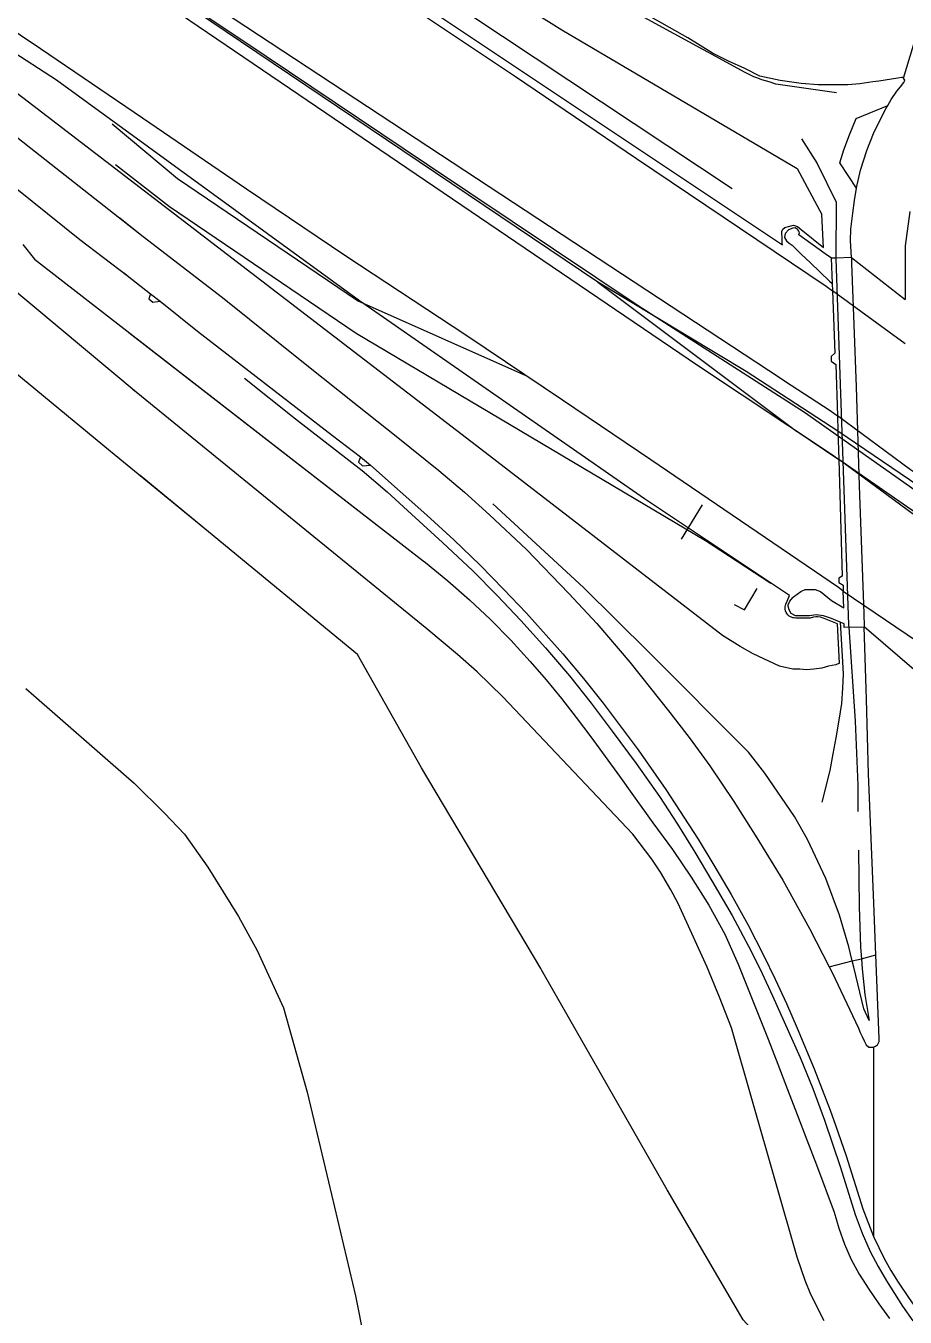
# Model space of a CAD drawing. Header units: millimetres. Extents: x 111502 to 977541, y 8702 to 1044108.
# Drawn here: x 975277.8 to 975398.2, y 476211.1 to 476387.9 of the extents above; entities that cross this region are included whole.
import ezdxf

# ---------------------------------------------------------------- set-up
doc = ezdxf.new("R2010")
doc.units = ezdxf.units.MM
doc.header["$LTSCALE"] = 0.25
doc.layers.add('X HVSS Site Background', color=8, linetype='Continuous')

# ---------------------------------------------------------------- blocks, each defined once
blk = doc.blocks.new('OS MAP')
at = {"layer": 'X HVSS Site Background', "flags": 128}
for points in [[(489168.9, 240752), (489167.1, 240755.6), (489167.1, 240755.6), (489166.3, 240757.5), (489166.3, 240757.5), (489165.2, 240760.7), (489165.2, 240760.7), (489156.2, 240792.1), (489156.2, 240792.1), (489154.6, 240796.3), (489154.6, 240796.3), (489152.9, 240800.4), (489152.9, 240800.4), (489148.9, 240809.1), (489148.9, 240809.1), (489147.9, 240811), (489147.9, 240811), (489146.5, 240813.4), (489146.5, 240813.4), (489145.3, 240815.2), (489145.3, 240815.2), (489142.7, 240818.6), (489142.7, 240818.6), (489127.4, 240834.8), (489127.4, 240834.8), (489124.9, 240837.4), (489124.9, 240837.4), (489121.4, 240840.8), (489121.4, 240840.8), (489118.7, 240843.2), (489118.7, 240843.2), (489114.5, 240846.7), (489114.5, 240846.7), (489074.7, 240879.1), (489074.7, 240879.1), (489046.1, 240902.95)], [(489059.2, 240899.3), (489060.8, 240897.3), (489060.8, 240897.3), (489114, 240856), (489114, 240856), (489114.34, 240855.79), (489114.34, 240855.79), (489117.39, 240853.28), (489117.39, 240853.28), (489120.36, 240850.68), (489120.36, 240850.68), (489123.23, 240847.97), (489123.23, 240847.97), (489126.01, 240845.16), (489126.01, 240845.16), (489128.68, 240842.25), (489128.68, 240842.25), (489130.83, 240839.73), (489130.83, 240839.73), (489132.93, 240837.16), (489132.93, 240837.16), (489134.97, 240834.55), (489134.97, 240834.55), (489136.98, 240831.91), (489136.98, 240831.91), (489138.94, 240829.24), (489138.94, 240829.24), (489140.89, 240826.55), (489140.89, 240826.55), (489142.82, 240823.85), (489142.82, 240823.85), (489145.47, 240820.17), (489145.47, 240820.17), (489148.13, 240816.48), (489148.13, 240816.48), (489150.7, 240812.72), (489150.7, 240812.72), (489153.12, 240808.89), (489153.12, 240808.89), (489155.3, 240804.93), (489155.3, 240804.93), (489157.15, 240800.81), (489157.15, 240800.81), (489158.51, 240797.39), (489158.51, 240797.39), (489159.87, 240793.96), (489159.87, 240793.96), (489161.22, 240790.53), (489161.22, 240790.53), (489162.57, 240787.1), (489162.57, 240787.1), (489163.91, 240783.66), (489163.91, 240783.66), (489165.23, 240780.22), (489165.23, 240780.22), (489166.55, 240776.78), (489166.55, 240776.78), (489167.85, 240773.33), (489167.85, 240773.33), (489170.28, 240766.86), (489170.28, 240766.86), (489170.91, 240764.66), (489170.91, 240764.66), (489171.69, 240762.49), (489171.69, 240762.49), (489172.62, 240760.39), (489172.62, 240760.39), (489173.71, 240758.38), (489173.71, 240758.38), (489175.02, 240756.31), (489175.02, 240756.31), (489176.41, 240754.3), (489176.41, 240754.3), (489177.84, 240752.31)], [(489059.59, 240838.56), (489074.42, 240825.57), (489074.42, 240825.57), (489078.58, 240821.47), (489078.58, 240821.47), (489081.35, 240818.59), (489081.35, 240818.59), (489084.52, 240814.06), (489084.52, 240814.06), (489088.71, 240807.31), (489088.71, 240807.31), (489091.28, 240802.68), (489091.28, 240802.68), (489094.89, 240794.83), (489094.89, 240794.83), (489098.13, 240783.28), (489098.13, 240783.28), (489101.06, 240771.03), (489101.06, 240771.03), (489104.74, 240755.39), (489104.74, 240755.39), (489107.05, 240743.7)], [(489164.85, 240744.43), (489157.8, 240752.1), (489157.8, 240752.1), (489147.4, 240769.9), (489147.4, 240769.9), (489130.25, 240799.95), (489130.25, 240799.95), (489130.1, 240800.2), (489130.1, 240800.2), (489113.8, 240827.7), (489113.8, 240827.7), (489105, 240843.2), (489105, 240843.2), (489084.6, 240860), (489084.6, 240860), (489071.2, 240871), (489071.2, 240871), (489041.8, 240895.2)], [(488959.93, 241015.33), (488970.02, 241008.49), (488970.02, 241008.49), (488982.55, 241000), (488982.55, 241000), (489000, 240988.15), (489000, 240988.15), (489162.9, 240881.05), (489162.9, 240881.05), (489163.5, 240880.65), (489163.5, 240880.65), (489169.75, 240876.6), (489169.75, 240876.6), (489170.72, 240875.88)], [(488996.26, 240988.09), (489000, 240985.7), (489000, 240985.7), (489151.55, 240882.8), (489151.55, 240882.8), (489170.05, 240870.5), (489170.05, 240870.5), (489170.9, 240869.88)], [(489079.3, 240955.25), (489163.2, 240899.25), (489163.2, 240899.25), (489163.22, 240899.35), (489163.22, 240899.35), (489163.16, 240899.36), (489163.16, 240899.36), (489163.16, 240900.36), (489163.16, 240900.36), (489163.13, 240900.73), (489163.13, 240900.73), (489163.11, 240901.1), (489163.11, 240901.1), (489163.24, 240901.42), (489163.24, 240901.42), (489163.53, 240901.63), (489163.53, 240901.63), (489164.22, 240901.84), (489164.22, 240901.84), (489164.69, 240901.94), (489164.69, 240901.94), (489165.27, 240901.78), (489165.27, 240901.78), (489165.75, 240901.36), (489165.75, 240901.36), (489168.81, 240898.88), (489168.81, 240898.88), (489168.6, 240903.4)], [(489055.38, 240977.82), (489093.6, 240953.3), (489093.6, 240953.3), (489133, 240928.7), (489133, 240928.7), (489165.2, 240909.7), (489165.2, 240909.7), (489168.6, 240903.4)], [(489171.53, 240851.88), (489170.85, 240852.35), (489170.85, 240852.35), (489145.2, 240869.85), (489145.2, 240869.85), (489133.1, 240878), (489133.1, 240878), (489120, 240886.8), (489120, 240886.8), (489103.4, 240897.7), (489103.4, 240897.7), (489089.8, 240906.9), (489089.8, 240906.9), (489075.6, 240916.6), (489075.6, 240916.6), (489061.6, 240926.1), (489061.6, 240926.1), (489047.8, 240935.4)], [(489054.04, 240971.49), (489054.9, 240970.9), (489054.9, 240970.9), (489074.7, 240957.4), (489074.7, 240957.4), (489092.7, 240945.1), (489092.7, 240945.1), (489110.1, 240933.4), (489110.1, 240933.4), (489126.5, 240922.4), (489126.5, 240922.4), (489143.2, 240911.1), (489143.2, 240911.1), (489169.2, 240893.6), (489169.2, 240893.6), (489170.03, 240892.99)], [(489048.85, 240921.55), (489060.3, 240912.5), (489060.3, 240912.5), (489075.68, 240900.43), (489075.68, 240900.43), (489086.54, 240892.04), (489086.54, 240892.04), (489097.85, 240882.99), (489097.85, 240882.99), (489105.02, 240877.28), (489105.02, 240877.28), (489110.32, 240873.09), (489110.32, 240873.09), (489116.13, 240868.39), (489116.13, 240868.39), (489119.65, 240865.39), (489119.65, 240865.39), (489123.1, 240862.32), (489123.1, 240862.32), (489128.15, 240857.57), (489128.15, 240857.57), (489133.96, 240851.56), (489133.96, 240851.56), (489137.79, 240847.42), (489137.79, 240847.42), (489142.29, 240842.16), (489142.29, 240842.16), (489147.79, 240835.24), (489147.79, 240835.24), (489150.57, 240831.64), (489150.57, 240831.64), (489153.25, 240827.96), (489153.25, 240827.96), (489156.54, 240823.08), (489156.54, 240823.08), (489159.71, 240818.11), (489159.71, 240818.11), (489163.24, 240812.3), (489163.24, 240812.3), (489166.88, 240805.68), (489166.88, 240805.68), (489169.61, 240800.44)], [(489051.8, 240912.2), (489067, 240900), (489067, 240900), (489073.5, 240895.08), (489073.5, 240895.08), (489076.69, 240892.55), (489076.69, 240892.55), (489076.43, 240891.89), (489076.43, 240891.89), (489076.99, 240891.44), (489076.99, 240891.44), (489078, 240891.54), (489078, 240891.54), (489083.1, 240887.44), (489083.1, 240887.44), (489101.58, 240873.19), (489101.58, 240873.19), (489105.42, 240870.26), (489105.42, 240870.26), (489105.17, 240869.5), (489105.17, 240869.5), (489105.72, 240869), (489105.72, 240869), (489106.79, 240869.1), (489106.79, 240869.1), (489114.51, 240862.28), (489114.51, 240862.28), (489118.22, 240858.89), (489118.22, 240858.89), (489121.83, 240855.4), (489121.83, 240855.4), (489125.02, 240852.15), (489125.02, 240852.15), (489128.15, 240848.84), (489128.15, 240848.84), (489133.15, 240843.28), (489133.15, 240843.28), (489135.94, 240839.92), (489135.94, 240839.92), (489138.65, 240836.51), (489138.65, 240836.51), (489143.45, 240830.14), (489143.45, 240830.14), (489147.23, 240824.73), (489147.23, 240824.73), (489151.68, 240817.91), (489151.68, 240817.91), (489153.96, 240814.15), (489153.96, 240814.15), (489156.17, 240810.33), (489156.17, 240810.33), (489158.45, 240806.22), (489158.45, 240806.22), (489160.61, 240802.05), (489160.61, 240802.05), (489162.21, 240798.75), (489162.21, 240798.75), (489163.73, 240795.4), (489163.73, 240795.4), (489165.21, 240792.04), (489165.21, 240792.04), (489167.55, 240786.47), (489167.55, 240786.47), (489169.75, 240780.83), (489169.75, 240780.83), (489170.46, 240778.75), (489170.46, 240778.75), (489171.92, 240774.55), (489171.92, 240774.55), (489174.19, 240767.33), (489174.19, 240767.33), (489175.66, 240763.54)], [(489171, 240842), (489170.5, 240841.8), (489170.5, 240841.8), (489169.5, 240841.6), (489169.5, 240841.6), (489168.6, 240841.3), (489168.6, 240841.3), (489167.5, 240841.2), (489167.5, 240841.2), (489166.5, 240841.1), (489166.5, 240841.1), (489165.6, 240841.2), (489165.6, 240841.2), (489164.6, 240841.2), (489164.6, 240841.2), (489162.8, 240841.6), (489162.8, 240841.6), (489159.2, 240843.3), (489159.2, 240843.3), (489157.4, 240844.3), (489157.4, 240844.3), (489155, 240845.8), (489155, 240845.8), (489121.9, 240871.3), (489121.9, 240871.3), (489052.5, 240924.5)], [(489171, 240842), (489170.75, 240847.4), (489170.75, 240847.4), (489168.9, 240848.1), (489168.9, 240848.1), (489168.4, 240848.3), (489168.4, 240848.3), (489168, 240848.35), (489168, 240848.35), (489167.75, 240848.35), (489167.75, 240848.35), (489167.45, 240848.3), (489167.45, 240848.3), (489167, 240848.15), (489167, 240848.15), (489165.05, 240848.15), (489165.05, 240848.15), (489164.8, 240848.2), (489164.8, 240848.2), (489164.6, 240848.2), (489164.6, 240848.2), (489164.1, 240848.45), (489164.1, 240848.45), (489163.95, 240848.6), (489163.95, 240848.6), (489163.8, 240848.8), (489163.8, 240848.8), (489163.7, 240848.95), (489163.7, 240848.95), (489163.6, 240849.15), (489163.6, 240849.15), (489163.55, 240849.4), (489163.55, 240849.4), (489163.55, 240849.7), (489163.55, 240849.7), (489163.65, 240850.1), (489163.65, 240850.1), (489163.85, 240850.5), (489163.85, 240850.5), (489164.15, 240851.25), (489164.15, 240851.25), (489144.3, 240864.5), (489144.3, 240864.5), (489105.3, 240891.6), (489105.3, 240891.6), (489063.8, 240921.8), (489063.8, 240921.8), (489037.3, 240939)], [(489170.58, 240920.06), (489162.28, 240921.26), (489162.28, 240921.26), (489161.38, 240921.56), (489161.38, 240921.56), (489160.38, 240921.86), (489160.38, 240921.86), (489159.83, 240922.06), (489159.83, 240922.06), (489159.28, 240922.26), (489159.28, 240922.26), (489158.08, 240922.86), (489158.08, 240922.86), (489128.93, 240938.8)], [(489179.75, 240922.07), (489184.95, 240939.15)], [(489179.75, 240922.07), (489179.65, 240922.17), (489179.65, 240922.17), (489179.49, 240922.17), (489179.49, 240922.17), (489178.99, 240922.07), (489178.99, 240922.07), (489176.41, 240921.66), (489176.41, 240921.66), (489175.58, 240921.56), (489175.58, 240921.56), (489173.77, 240921.32), (489173.77, 240921.32), (489172.17, 240921.16), (489172.17, 240921.16), (489168.08, 240921.16), (489168.08, 240921.16), (489165.78, 240921.36), (489165.78, 240921.36), (489162.88, 240921.76), (489162.88, 240921.76), (489160.08, 240922.36), (489160.08, 240922.36), (489158.03, 240923.39), (489158.03, 240923.39), (489155.8, 240924.4), (489155.8, 240924.4), (489153.63, 240925.51), (489153.63, 240925.51), (489150.25, 240927.58), (489150.25, 240927.58), (489144.17, 240931.01)], [(489180.65, 240903.82), (489179.99, 240899.12), (489179.99, 240899.12), (489180.01, 240891.77)], [(489177.61, 240918.35), (489178.07, 240919.17), (489178.07, 240919.17), (489178.84, 240920.3), (489178.84, 240920.3), (489179.34, 240920.89), (489179.34, 240920.89), (489179.8, 240921.51), (489179.8, 240921.51), (489179.92, 240921.66), (489179.92, 240921.66), (489179.95, 240921.81), (489179.95, 240921.81), (489179.75, 240922.07)], [(489173.33, 240907.04), (489171.06, 240910.49), (489171.06, 240910.49), (489171.61, 240912.26), (489171.61, 240912.26), (489172.37, 240914.33), (489172.37, 240914.33), (489173.28, 240916.55), (489173.28, 240916.55), (489177.61, 240918.35)], [(489173.33, 240907.04), (489173.33, 240907.06), (489173.33, 240907.06), (489173.88, 240909.49), (489173.88, 240909.49), (489174.74, 240912.17), (489174.74, 240912.17), (489175.67, 240914.5), (489175.67, 240914.5), (489176.77, 240916.76), (489176.77, 240916.76), (489177.4, 240917.98), (489177.4, 240917.98), (489177.61, 240918.35)], [(489165.79, 240913.78), (489167.96, 240910.38), (489167.96, 240910.38), (489170.53, 240905.11), (489170.53, 240905.11), (489170.5, 240897.45)], [(489172.63, 240897.53), (489172.59, 240898.31), (489172.59, 240898.31), (489172.53, 240899.86), (489172.53, 240899.86), (489172.57, 240901.41), (489172.57, 240901.41), (489172.82, 240903.58), (489172.82, 240903.58), (489173.06, 240905.32), (489173.06, 240905.32), (489173.33, 240907.04)], [(489169.9, 240897.43), (489169.06, 240898.04), (489169.06, 240898.04), (489165.42, 240900.63), (489165.42, 240900.63), (489165.52, 240900.93), (489165.52, 240900.93), (489165.45, 240901.14), (489165.45, 240901.14), (489165.32, 240901.33), (489165.32, 240901.33), (489164.97, 240901.59), (489164.97, 240901.59), (489164.61, 240901.54), (489164.61, 240901.54), (489164.01, 240901.33), (489164.01, 240901.33), (489163.6, 240900.88), (489163.6, 240900.88), (489163.51, 240900.58), (489163.51, 240900.58), (489163.5, 240900.27), (489163.5, 240900.27), (489163.75, 240899.82), (489163.75, 240899.82), (489164.12, 240899.51), (489164.12, 240899.51), (489164.51, 240899.21), (489164.51, 240899.21), (489165.77, 240898), (489165.77, 240898), (489167.03, 240896.79), (489167.03, 240896.79), (489169.64, 240894.31), (489169.64, 240894.31), (489170, 240893.98)], [(489169.9, 240897.43), (489169.86, 240897.43), (489169.86, 240897.43), (489170, 240893.98)], [(489170.5, 240897.45), (489169.9, 240897.43)], [(489172.63, 240897.53), (489170.5, 240897.45)], [(489170.5, 240897.45), (489170.5, 240897.36), (489170.5, 240897.36), (489172.25, 240847.25), (489172.25, 240847.25), (489172.27, 240846.92)], [(489172.63, 240897.53), (489180.01, 240891.77)], [(489172.63, 240897.53), (489172.67, 240896.76), (489172.67, 240896.76), (489172.97, 240888.3), (489172.97, 240888.3), (489173.27, 240879.84), (489173.27, 240879.84), (489173.72, 240866.3), (489173.72, 240866.3), (489174.32, 240848.82), (489174.32, 240848.82), (489174.38, 240846.97)], [(489170.03, 240892.99), (489170.36, 240884.44), (489170.36, 240884.44), (489169.86, 240883.99), (489169.86, 240883.99), (489169.86, 240883.33), (489169.86, 240883.33), (489170.51, 240882.88), (489170.51, 240882.88), (489170.72, 240875.88)], [(489170, 240893.98), (489170.03, 240892.99)], [(489180, 240885.7), (489170.03, 240892.99)], [(489089.54, 240881), (489096.51, 240875.45), (489096.51, 240875.45), (489105.65, 240868.37), (489105.65, 240868.37), (489109.08, 240865.44), (489109.08, 240865.44), (489112.42, 240862.41), (489112.42, 240862.41), (489116.64, 240858.54), (489116.64, 240858.54), (489120.8, 240854.63), (489120.8, 240854.63), (489124.13, 240851.29), (489124.13, 240851.29), (489127.37, 240847.85), (489127.37, 240847.85), (489130.76, 240844.11), (489130.76, 240844.11), (489134.03, 240840.27), (489134.03, 240840.27), (489137, 240836.51), (489137, 240836.51), (489139.89, 240832.7), (489139.89, 240832.7), (489143.17, 240828.26), (489143.17, 240828.26), (489146.35, 240823.75), (489146.35, 240823.75), (489148.84, 240819.97), (489148.84, 240819.97), (489151.22, 240816.13), (489151.22, 240816.13), (489153.52, 240812.23), (489153.52, 240812.23), (489156.3, 240807.45), (489156.3, 240807.45), (489158.92, 240802.58), (489158.92, 240802.58), (489160.41, 240799.54), (489160.41, 240799.54), (489161.85, 240796.47), (489161.85, 240796.47), (489165.64, 240788.03), (489165.64, 240788.03), (489167.38, 240783.77), (489167.38, 240783.77), (489168.97, 240779.44), (489168.97, 240779.44), (489171.14, 240772.98), (489171.14, 240772.98), (489173.16, 240766.56), (489173.16, 240766.56), (489174.09, 240763.97), (489174.09, 240763.97), (489175.23, 240761.46), (489175.23, 240761.46), (489176.3, 240759.44), (489176.3, 240759.44), (489177.45, 240757.47), (489177.45, 240757.47), (489179.62, 240753.98), (489179.62, 240753.98), (489181.04, 240751.97)], [(489170.72, 240875.88), (489170.78, 240873.78), (489170.78, 240873.78), (489170.86, 240871.22), (489170.86, 240871.22), (489170.9, 240869.88)], [(489182.35, 240867.36), (489180.75, 240868.45), (489180.75, 240868.45), (489170.72, 240875.88)], [(489170.9, 240869.88), (489171.36, 240853.93), (489171.36, 240853.93), (489170.91, 240853.63), (489170.91, 240853.63), (489170.91, 240853.07), (489170.91, 240853.07), (489171.51, 240852.67), (489171.51, 240852.67), (489171.53, 240851.88)], [(489182.59, 240861.41), (489180.95, 240862.5), (489180.95, 240862.5), (489170.9, 240869.88)], [(489172.76, 240801.24), (489172.27, 240803.16), (489172.27, 240803.16), (489171.01, 240807.51), (489171.01, 240807.51), (489169.13, 240812.54), (489169.13, 240812.54), (489166.61, 240817.89), (489166.61, 240817.89), (489164.84, 240821.01), (489164.84, 240821.01), (489160.79, 240826.94), (489160.79, 240826.94), (489158.55, 240829.83), (489158.55, 240829.83), (489144.91, 240843.52), (489144.91, 240843.52), (489135.95, 240852.36), (489135.95, 240852.36), (489123.54, 240863.83)], [(489149.36, 240859), (489152.24, 240863.69)], [(489161.59, 240852.9), (489152.54, 240858.85)], [(489156.61, 240850.05), (489158.02, 240849.3), (489158.02, 240849.3), (489159.75, 240852.24)], [(489171.1, 240847.6), (489169.9, 240848.1), (489169.9, 240848.1), (489168.8, 240848.5), (489168.8, 240848.5), (489167.8, 240848.6), (489167.8, 240848.6), (489166.9, 240848.5), (489166.9, 240848.5), (489165, 240848.5), (489165, 240848.5), (489164.4, 240848.8), (489164.4, 240848.8), (489164.1, 240849.3), (489164.1, 240849.3), (489164, 240849.8), (489164, 240849.8), (489164, 240850), (489164, 240850), (489164.2, 240850.5), (489164.2, 240850.5), (489164.6, 240851), (489164.6, 240851), (489164.7, 240851.1), (489164.7, 240851.1), (489165.7, 240851.8), (489165.7, 240851.8), (489166.3, 240852.1), (489166.3, 240852.1), (489167.7, 240852.1), (489167.7, 240852.1), (489168.4, 240851.8), (489168.4, 240851.8), (489169.9, 240850.6), (489169.9, 240850.6), (489171.58, 240849.56), (489171.58, 240849.56), (489171.53, 240851.88)], [(489171.53, 240851.88), (489181.67, 240844.95), (489181.67, 240844.95), (489183.28, 240843.86)], [(489171.1, 240847.6), (489171.4, 240842.2), (489171.4, 240842.2), (489171.5, 240840.5), (489171.5, 240840.5), (489171.4, 240838.6), (489171.4, 240838.6), (489171.3, 240836.5), (489171.3, 240836.5), (489170.9, 240834.2), (489170.9, 240834.2), (489170.5, 240831.8), (489170.5, 240831.8), (489170.1, 240829.6), (489170.1, 240829.6), (489169.7, 240827.3), (489169.7, 240827.3), (489168.6, 240823)], [(489172.27, 240846.92), (489171.64, 240846.91), (489171.64, 240846.91), (489171.63, 240847.38), (489171.63, 240847.38), (489171.1, 240847.6)], [(489172.27, 240846.92), (489174.38, 240846.97)], [(489172.27, 240846.92), (489173.15, 240834.06), (489173.15, 240834.06), (489173.5, 240825.32), (489173.5, 240825.32), (489173.5, 240821.68)], [(489181.88, 240840.53), (489174.38, 240846.97)], [(489176, 240802.07), (489175.72, 240809.17), (489175.72, 240809.17), (489174.97, 240826.85), (489174.97, 240826.85), (489174.72, 240837.1), (489174.72, 240837.1), (489174.38, 240846.97)], [(489173.6, 240816.4), (489173.7, 240808.7), (489173.7, 240808.7), (489173.88, 240803.11), (489173.88, 240803.11), (489174, 240801.55)], [(489169.61, 240800.44), (489172.76, 240801.24)], [(489174, 240801.55), (489174.1, 240800.18), (489174.1, 240800.18), (489174.49, 240796.64), (489174.49, 240796.64), (489175.08, 240793.11), (489175.08, 240793.11), (489174.33, 240794.7), (489174.33, 240794.7), (489172.98, 240800.38), (489172.98, 240800.38), (489172.76, 240801.24)], [(489172.76, 240801.24), (489174, 240801.55)], [(489174, 240801.55), (489176, 240802.07)], [(489175.66, 240789.46), (489175.96, 240789.58), (489175.96, 240789.58), (489176.22, 240789.77), (489176.22, 240789.77), (489176.42, 240790.22), (489176.42, 240790.22), (489176.45, 240790.65), (489176.45, 240790.65), (489176, 240802.07)], [(489169.61, 240800.44), (489170.01, 240799.67), (489170.01, 240799.67), (489173.59, 240792.04), (489173.59, 240792.04), (489173.85, 240791.47), (489173.85, 240791.47), (489174.12, 240790.9), (489174.12, 240790.9), (489174.38, 240790.33), (489174.38, 240790.33), (489174.65, 240789.77), (489174.65, 240789.77), (489175.01, 240789.46), (489175.01, 240789.46), (489175.34, 240789.43), (489175.34, 240789.43), (489175.66, 240789.46)], [(489175.66, 240789.46), (489175.66, 240763.54)], [(489175.66, 240763.54), (489177.12, 240760.51), (489177.12, 240760.51), (489178.04, 240758.87), (489178.04, 240758.87), (489179.04, 240757.28), (489179.04, 240757.28), (489180.45, 240755.16), (489180.45, 240755.16), (489181.92, 240753.08), (489181.92, 240753.08), (489184.69, 240749.34)]]:
    blk.add_lwpolyline(points, dxfattribs=at)
at = {"layer": 'X HVSS Site Background'}
for points in [[(489067.14, 240970.27), (489093.6, 240953.3), (489133, 240928.7), (489165.2, 240909.7), (489168.6, 240903.4)], [(489067.7, 240963.2), (489079.3, 240955.25), (489163.2, 240899.25), (489163.22, 240899.35), (489163.16, 240899.36), (489163.16, 240900.36), (489163.13, 240900.73), (489163.11, 240901.1), (489163.24, 240901.42), (489163.53, 240901.63), (489164.22, 240901.84), (489164.69, 240901.94), (489165.27, 240901.78), (489165.75, 240901.36), (489168.81, 240898.88), (489168.6, 240903.4)], [(489067.78, 240962.12), (489074.7, 240957.4), (489092.7, 240945.1), (489110.1, 240933.4), (489126.5, 240922.4), (489143.2, 240911.1), (489169.2, 240893.6), (489170.03, 240892.99)], [(489156.31, 240906.94), (489106.97, 240939.68), (489081.46, 240956.6)], [(489069.49, 240940.5), (489092.5, 240925.08), (489114.61, 240910.28), (489143.44, 240890.98), (489166.22, 240876.35), (489199.3, 240853.06), (489223.87, 240836.73), (489269.62, 240806.38), (489302.27, 240784.61), (489326.42, 240769.22), (489369.36, 240741.84), (489396.31, 240725.09), (489428.2, 240706.47), (489455.32, 240690.48), (489500, 240664.75), (489529.59, 240648.27), (489564.93, 240628.79), (489595.97, 240612.71), (489616.37, 240602.3)], [(489137.92, 240894.16), (489089.01, 240927.08), (489069.51, 240940.27)], [(489170.58, 240920.06), (489162.28, 240921.26), (489161.38, 240921.56), (489160.38, 240921.86), (489159.83, 240922.06), (489159.28, 240922.26), (489158.08, 240922.86), (489128.93, 240938.8)], [(489179.75, 240922.07), (489184.95, 240939.15)], [(489179.75, 240922.07), (489179.65, 240922.17), (489179.49, 240922.17), (489178.99, 240922.07), (489176.41, 240921.66), (489175.58, 240921.56), (489173.77, 240921.32), (489172.17, 240921.16), (489168.08, 240921.16), (489165.78, 240921.36), (489162.88, 240921.76), (489160.08, 240922.36), (489158.03, 240923.39), (489155.8, 240924.4), (489153.63, 240925.51), (489150.25, 240927.58), (489144.17, 240931.01)], [(489180.65, 240903.82), (489179.99, 240899.12), (489180.01, 240891.77)], [(489177.61, 240918.35), (489178.07, 240919.17), (489178.84, 240920.3), (489179.34, 240920.89), (489179.8, 240921.51), (489179.92, 240921.66), (489179.95, 240921.81), (489179.75, 240922.07)], [(489173.33, 240907.04), (489171.06, 240910.49), (489171.61, 240912.26), (489172.37, 240914.33), (489173.28, 240916.55), (489177.61, 240918.35)], [(489173.33, 240907.04), (489173.33, 240907.06), (489173.88, 240909.49), (489174.74, 240912.17), (489175.67, 240914.5), (489176.77, 240916.76), (489177.4, 240917.98), (489177.61, 240918.35)], [(489171.53, 240851.88), (489170.85, 240852.35), (489145.2, 240869.85), (489133.1, 240878), (489128.2, 240881.29), (489105.01, 240891.6), (489080.37, 240908.29), (489071.45, 240915.78)], [(489165.79, 240913.78), (489167.96, 240910.38), (489170.53, 240905.11), (489170.5, 240897.45)], [(489071.88, 240910.25), (489079.27, 240904.5), (489104.83, 240887.16), (489152.64, 240858.79)], [(489172.63, 240897.53), (489172.59, 240898.31), (489172.53, 240899.86), (489172.57, 240901.41), (489172.82, 240903.58), (489173.06, 240905.32), (489173.33, 240907.04)], [(489072.46, 240902.96), (489075.68, 240900.43), (489086.54, 240892.04), (489097.85, 240882.99), (489105.02, 240877.28), (489110.32, 240873.09), (489116.13, 240868.39), (489119.65, 240865.39), (489123.1, 240862.32), (489128.15, 240857.57), (489133.96, 240851.56), (489137.79, 240847.42), (489142.29, 240842.16), (489147.79, 240835.24), (489150.57, 240831.64), (489153.25, 240827.96), (489156.54, 240823.08), (489159.71, 240818.11), (489163.24, 240812.3), (489166.88, 240805.68), (489169.61, 240800.44)], [(489169.9, 240897.43), (489169.06, 240898.04), (489165.42, 240900.63), (489165.52, 240900.93), (489165.45, 240901.14), (489165.32, 240901.33), (489164.97, 240901.59), (489164.61, 240901.54), (489164.01, 240901.33), (489163.6, 240900.88), (489163.51, 240900.58), (489163.5, 240900.27), (489163.75, 240899.82), (489164.12, 240899.51), (489164.51, 240899.21), (489165.77, 240898), (489167.03, 240896.79), (489169.64, 240894.31), (489170, 240893.98)], [(489169.9, 240897.43), (489169.86, 240897.43), (489170, 240893.98)], [(489170.5, 240897.45), (489169.9, 240897.43)], [(489172.63, 240897.53), (489170.5, 240897.45)], [(489170.5, 240897.45), (489170.5, 240897.36), (489172.25, 240847.25), (489172.27, 240846.92)], [(489172.63, 240897.53), (489172.67, 240896.76), (489172.97, 240888.3), (489173.27, 240879.84), (489173.72, 240866.3), (489174.32, 240848.82), (489174.38, 240846.97)], [(489172.63, 240897.53), (489180.01, 240891.77)], [(489073.06, 240895.42), (489073.5, 240895.08), (489076.69, 240892.55), (489078, 240891.54), (489083.1, 240887.44), (489101.58, 240873.19), (489105.42, 240870.26), (489106.79, 240869.1), (489114.51, 240862.28), (489118.22, 240858.89), (489121.83, 240855.4), (489125.02, 240852.15), (489128.15, 240848.84), (489133.15, 240843.28), (489135.94, 240839.92), (489138.65, 240836.51), (489143.45, 240830.14), (489147.23, 240824.73), (489151.68, 240817.91), (489153.96, 240814.15), (489156.17, 240810.33), (489158.45, 240806.22), (489160.61, 240802.05), (489162.21, 240798.75), (489163.73, 240795.4), (489165.21, 240792.04), (489167.55, 240786.47), (489169.75, 240780.83), (489170.46, 240778.75), (489171.92, 240774.55), (489174.19, 240767.33), (489175.66, 240763.54)], [(489170.78, 240873.78), (489158.21, 240881.93), (489137.92, 240894.16)], [(489137.92, 240894.16), (489165.13, 240873.77), (489165.15, 240873.76), (489170.9, 240869.88)], [(489170.03, 240892.99), (489170.36, 240884.44), (489169.86, 240883.99), (489169.86, 240883.33), (489170.51, 240882.88), (489170.72, 240875.88), (489170.78, 240873.78)], [(489170, 240893.98), (489170.03, 240892.99)], [(489180, 240885.7), (489170.03, 240892.99)], [(489073.7, 240887.29), (489114, 240856), (489114.34, 240855.79), (489117.39, 240853.28), (489120.36, 240850.68), (489123.23, 240847.97), (489126.01, 240845.16), (489128.68, 240842.25), (489130.83, 240839.73), (489132.93, 240837.16), (489134.97, 240834.55), (489136.98, 240831.91), (489138.94, 240829.24), (489140.89, 240826.55), (489142.82, 240823.85), (489145.47, 240820.17), (489148.13, 240816.48), (489150.7, 240812.72), (489153.12, 240808.89), (489155.3, 240804.93), (489157.15, 240800.81), (489158.51, 240797.39), (489159.87, 240793.96), (489161.22, 240790.53), (489162.57, 240787.1), (489163.91, 240783.66), (489165.23, 240780.22), (489166.55, 240776.78), (489167.85, 240773.33), (489170.28, 240766.86), (489170.91, 240764.66), (489171.69, 240762.49), (489172.62, 240760.39), (489173.71, 240758.38), (489175.02, 240756.31), (489176.41, 240754.3), (489177.84, 240752.31)], [(489089.54, 240881), (489096.51, 240875.45), (489105.65, 240868.37), (489109.08, 240865.44), (489112.42, 240862.41), (489116.64, 240858.54), (489120.8, 240854.63), (489124.13, 240851.29), (489127.37, 240847.85), (489130.76, 240844.11), (489134.03, 240840.27), (489137, 240836.51), (489139.89, 240832.7), (489143.17, 240828.26), (489146.35, 240823.75), (489148.84, 240819.97), (489151.22, 240816.13), (489153.52, 240812.23), (489156.3, 240807.45), (489158.92, 240802.58), (489160.41, 240799.54), (489161.85, 240796.47), (489165.64, 240788.03), (489167.38, 240783.77), (489168.97, 240779.44), (489171.14, 240772.98), (489173.16, 240766.56), (489174.09, 240763.97), (489175.23, 240761.46), (489176.3, 240759.44), (489177.45, 240757.47), (489179.62, 240753.98), (489181.04, 240751.97)], [(489168.9, 240752), (489167.1, 240755.6), (489166.3, 240757.5), (489165.2, 240760.7), (489156.2, 240792.1), (489154.6, 240796.3), (489152.9, 240800.4), (489148.9, 240809.1), (489147.9, 240811), (489146.5, 240813.4), (489145.3, 240815.2), (489142.7, 240818.6), (489127.4, 240834.8), (489124.9, 240837.4), (489121.4, 240840.8), (489118.7, 240843.2), (489114.5, 240846.7), (489074.7, 240879.1), (489074.32, 240879.42)], [(489170.78, 240873.78), (489170.86, 240871.22), (489170.9, 240869.88)], [(489182.41, 240865.85), (489180.58, 240867.11), (489170.78, 240873.78)], [(489170.9, 240869.88), (489171.36, 240853.93), (489170.91, 240853.63), (489170.91, 240853.07), (489171.51, 240852.67), (489171.53, 240851.88)], [(489182.57, 240861.89), (489180.78, 240863.06), (489170.9, 240869.88)], [(489164.85, 240744.43), (489157.8, 240752.1), (489147.4, 240769.9), (489130.25, 240799.95), (489130.1, 240800.2), (489113.8, 240827.7), (489105, 240843.2), (489084.6, 240860), (489075.25, 240867.68)], [(489172.76, 240801.24), (489172.27, 240803.16), (489171.01, 240807.51), (489169.13, 240812.54), (489166.61, 240817.89), (489164.84, 240821.01), (489160.79, 240826.94), (489158.55, 240829.83), (489144.91, 240843.52), (489135.95, 240852.36), (489123.54, 240863.83)], [(489161.59, 240852.9), (489152.64, 240858.79)], [(489156.61, 240850.05), (489158.02, 240849.3), (489159.75, 240852.24)], [(489171.1, 240847.6), (489169.9, 240848.1), (489168.8, 240848.5), (489167.8, 240848.6), (489166.9, 240848.5), (489165, 240848.5), (489164.4, 240848.8), (489164.1, 240849.3), (489164, 240849.8), (489164, 240850), (489164.2, 240850.5), (489164.6, 240851), (489164.7, 240851.1), (489165.7, 240851.8), (489166.3, 240852.1), (489167.7, 240852.1), (489168.4, 240851.8), (489169.9, 240850.6), (489171.58, 240849.56), (489171.53, 240851.88)], [(489171.53, 240851.88), (489181.67, 240844.95), (489183.28, 240843.86)], [(489171.1, 240847.6), (489171.4, 240842.2), (489171.5, 240840.5), (489171.4, 240838.6), (489171.3, 240836.5), (489170.9, 240834.2), (489170.5, 240831.8), (489170.1, 240829.6), (489169.7, 240827.3), (489168.6, 240823)], [(489172.27, 240846.92), (489171.64, 240846.91), (489171.63, 240847.38), (489171.1, 240847.6)], [(489172.27, 240846.92), (489174.38, 240846.97)], [(489172.27, 240846.92), (489173.15, 240834.06), (489173.5, 240825.32), (489173.5, 240821.68)], [(489181.88, 240840.53), (489174.38, 240846.97)], [(489176, 240802.07), (489175.72, 240809.17), (489174.97, 240826.85), (489174.72, 240837.1), (489174.38, 240846.97)], [(489173.6, 240816.4), (489173.7, 240808.7), (489173.88, 240803.11), (489174, 240801.55)], [(489169.61, 240800.44), (489172.76, 240801.24)], [(489172.76, 240801.24), (489174, 240801.55)], [(489174, 240801.55), (489174.1, 240800.18), (489174.49, 240796.64), (489175.08, 240793.11), (489174.33, 240794.7), (489172.98, 240800.38), (489172.76, 240801.24)], [(489174, 240801.55), (489176, 240802.07)], [(489175.66, 240789.46), (489175.96, 240789.58), (489176.22, 240789.77), (489176.42, 240790.22), (489176.45, 240790.65), (489176, 240802.07)], [(489169.61, 240800.44), (489170.01, 240799.67), (489173.59, 240792.04), (489173.85, 240791.47), (489174.12, 240790.9), (489174.38, 240790.33), (489174.65, 240789.77), (489175.01, 240789.46), (489175.34, 240789.43), (489175.66, 240789.46)], [(489175.66, 240789.46), (489175.66, 240763.54)], [(489175.66, 240763.54), (489177.12, 240760.51), (489178.04, 240758.87), (489179.04, 240757.28), (489180.45, 240755.16), (489181.92, 240753.08), (489184.69, 240749.34)]]:
    blk.add_lwpolyline(points, dxfattribs=at)

msp = doc.modelspace()

# ---------------------------------------------------------------- block references
at = {"lineweight": 0}
msp.add_blockref('OS MAP', (486218.2, 235458.61), dxfattribs=at)

doc.saveas('drawing.dxf')
